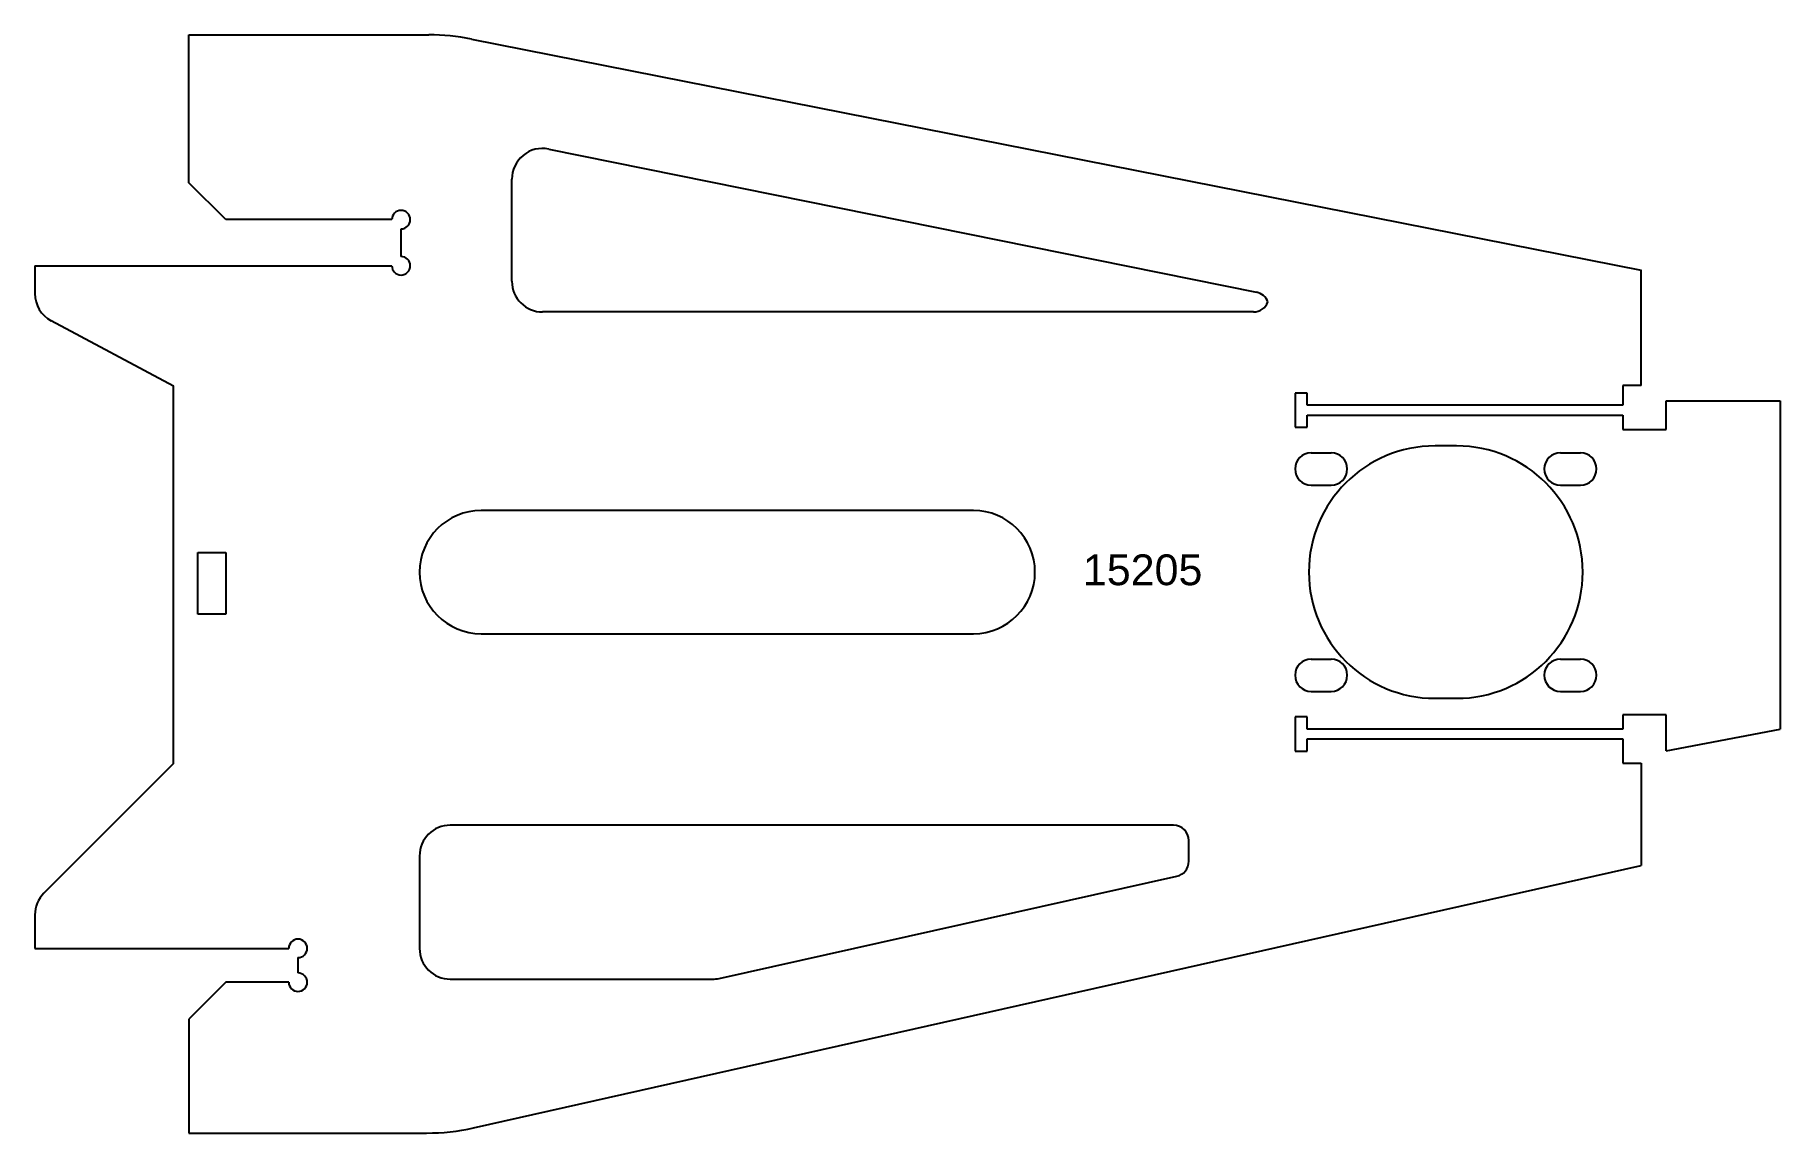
# Model space of a CAD drawing. Header units: millimetres. Extents: x 3253 to 3820, y 1177 to 1533.
import ezdxf

# ---------------------------------------------------------------- set-up
doc = ezdxf.new("R2010")
doc.units = ezdxf.units.MM
doc.layers.add('Gravir', color=1, linetype='Continuous')
doc.styles.get("Standard").update_dxf_attribs({"font": 'arial.ttf'})

msp = doc.modelspace()

# ---------------------------------------------------------------- linework, layer by layer
for p, q in [((3302.69, 1485.38), (3302.69, 1533.38)), ((3302.69, 1533.38), (3380.69, 1533.38)), ((3394.56, 1531.99), (3774.69, 1456.93)), ((3419.67, 1496.31), (3649.68, 1449.82)), ((3407.69, 1453.38), (3407.69, 1486.51)), ((3314.69, 1473.38), (3302.69, 1485.38)), ((3368.69, 1473.38), (3314.69, 1473.38)), ((3371.69, 1461.38), (3371.69, 1470.38)), ((3252.69, 1458.38), (3252.69, 1449.38)), ((3252.69, 1458.38), (3368.69, 1458.38)), ((3774.69, 1419.55), (3774.69, 1456.93)), ((3257.99, 1440.56), (3297.69, 1419.38)), ((3648.69, 1443.38), (3417.69, 1443.38)), ((3297.69, 1296.66), (3297.69, 1419.38)), ((3774.69, 1419.55), (3768.69, 1419.55)), ((3768.69, 1419.55), (3768.69, 1413.08)), ((3666.19, 1417.05), (3662.19, 1417.05)), ((3662.19, 1417.05), (3662.19, 1405.92)), ((3666.19, 1413.08), (3666.19, 1417.05)), ((3768.69, 1413.08), (3666.19, 1413.08)), ((3782.83, 1414.48), (3819.83, 1414.48)), ((3782.83, 1405.24), (3782.83, 1414.48)), ((3819.83, 1414.48), (3819.83, 1307.87)), ((3666.19, 1405.92), (3666.19, 1409.88)), ((3666.19, 1409.88), (3768.69, 1409.88)), ((3768.69, 1409.88), (3768.69, 1405.24)), ((3662.19, 1405.92), (3666.19, 1405.92)), ((3768.69, 1405.24), (3782.83, 1405.24)), ((3667.44, 1397.63), (3673.94, 1397.63)), ((3714.69, 1399.88), (3707.69, 1399.88)), ((3748.44, 1397.63), (3754.94, 1397.63)), ((3667.44, 1387.13), (3673.94, 1387.13)), ((3748.44, 1387.13), (3754.94, 1387.13)), ((3557.69, 1378.88), (3397.69, 1378.88)), ((3305.69, 1345.24), (3305.69, 1365.24)), ((3305.69, 1365.24), (3314.69, 1365.24)), ((3314.69, 1365.24), (3314.69, 1345.24)), ((3314.69, 1345.24), (3305.69, 1345.24)), ((3397.69, 1338.88), (3557.69, 1338.88)), ((3667.44, 1330.63), (3673.94, 1330.63)), ((3748.44, 1330.63), (3754.94, 1330.63)), ((3667.44, 1320.13), (3673.94, 1320.13)), ((3707.69, 1317.88), (3714.69, 1317.88)), ((3748.44, 1320.13), (3754.94, 1320.13)), ((3666.19, 1311.83), (3662.19, 1311.83)), ((3662.19, 1311.83), (3662.19, 1300.69)), ((3666.19, 1307.85), (3666.19, 1311.83)), ((3782.83, 1312.52), (3768.69, 1312.52)), ((3768.69, 1312.52), (3768.69, 1307.85)), ((3782.83, 1300.81), (3782.83, 1312.52)), ((3768.69, 1307.85), (3666.19, 1307.85)), ((3666.19, 1300.69), (3666.19, 1304.67)), ((3666.19, 1304.67), (3768.69, 1304.67)), ((3768.69, 1304.67), (3768.69, 1296.83)), ((3782.83, 1300.81), (3819.83, 1307.87)), ((3662.19, 1300.69), (3666.19, 1300.69)), ((3297.69, 1296.66), (3255.62, 1254.58)), ((3768.69, 1296.83), (3774.69, 1296.83)), ((3774.69, 1296.83), (3774.69, 1263.55)), ((3622.69, 1276.66), (3387.69, 1276.66)), ((3627.69, 1264.94), (3627.69, 1271.66)), ((3377.69, 1266.66), (3377.69, 1236.66)), ((3395.22, 1178.34), (3774.69, 1263.55)), ((3475.11, 1226.9), (3623.78, 1260.06)), ((3252.69, 1247.51), (3252.69, 1236.66)), ((3252.69, 1236.66), (3335.19, 1236.66)), ((3338.19, 1233.66), (3338.19, 1228.66)), ((3314.69, 1225.66), (3302.69, 1213.66)), ((3335.19, 1225.66), (3314.69, 1225.66)), ((3387.69, 1226.66), (3472.93, 1226.66)), ((3302.69, 1213.66), (3302.69, 1176.66)), ((3302.69, 1176.66), (3379.98, 1176.66))]:
    msp.add_line(p, q)
for centre, radius, start, end in [((3380.69, 1463.38), 70, 78.5744, 90), ((3417.69, 1486.51), 10, 78.5744, 180), ((3371.69, 1473.38), 3, 270, 180), ((3371.69, 1458.38), 3, 180, 90), ((3417.69, 1453.38), 10, 180, 270), ((3262.69, 1449.38), 10, 180, 241.9275), ((3648.69, 1448.38), 5, 270, 339.7837), ((3648.69, 1444.92), 5, 20.2163, 78.5744), ((3667.44, 1392.38), 5.25, 90, 270), ((3707.69, 1358.88), 41, 90, 270), ((3673.94, 1392.38), 5.25, 270, 90), ((3714.69, 1358.88), 41, 270, 90), ((3748.44, 1392.38), 5.25, 90, 270), ((3754.94, 1392.38), 5.25, 270, 90), ((3397.69, 1358.88), 20, 90, 270), ((3557.69, 1358.88), 20, 270, 90), ((3667.44, 1325.38), 5.25, 90, 270), ((3673.94, 1325.38), 5.25, 270, 90), ((3748.44, 1325.38), 5.25, 90, 270), ((3754.94, 1325.38), 5.25, 270, 90), ((3387.69, 1266.66), 10, 90, 180), ((3622.69, 1271.66), 5, 0, 90), ((3622.69, 1264.94), 5, 282.5766, 0), ((3262.69, 1247.51), 10, 135, 180), ((3338.19, 1236.66), 3, 270, 180), ((3387.69, 1236.66), 10, 180, 270), ((3338.19, 1225.66), 3, 180, 90), ((3472.93, 1236.66), 10, 270, 282.5766), ((3379.98, 1246.66), 70, 270, 282.5766)]:
    msp.add_arc(centre, radius, start, end)

# ---------------------------------------------------------------- texts
at = {"layer": 'Gravir'}
msp.add_text('15205', height=10, dxfattribs=at).set_placement((3593.25, 1354.63))

doc.saveas('drawing.dxf')
